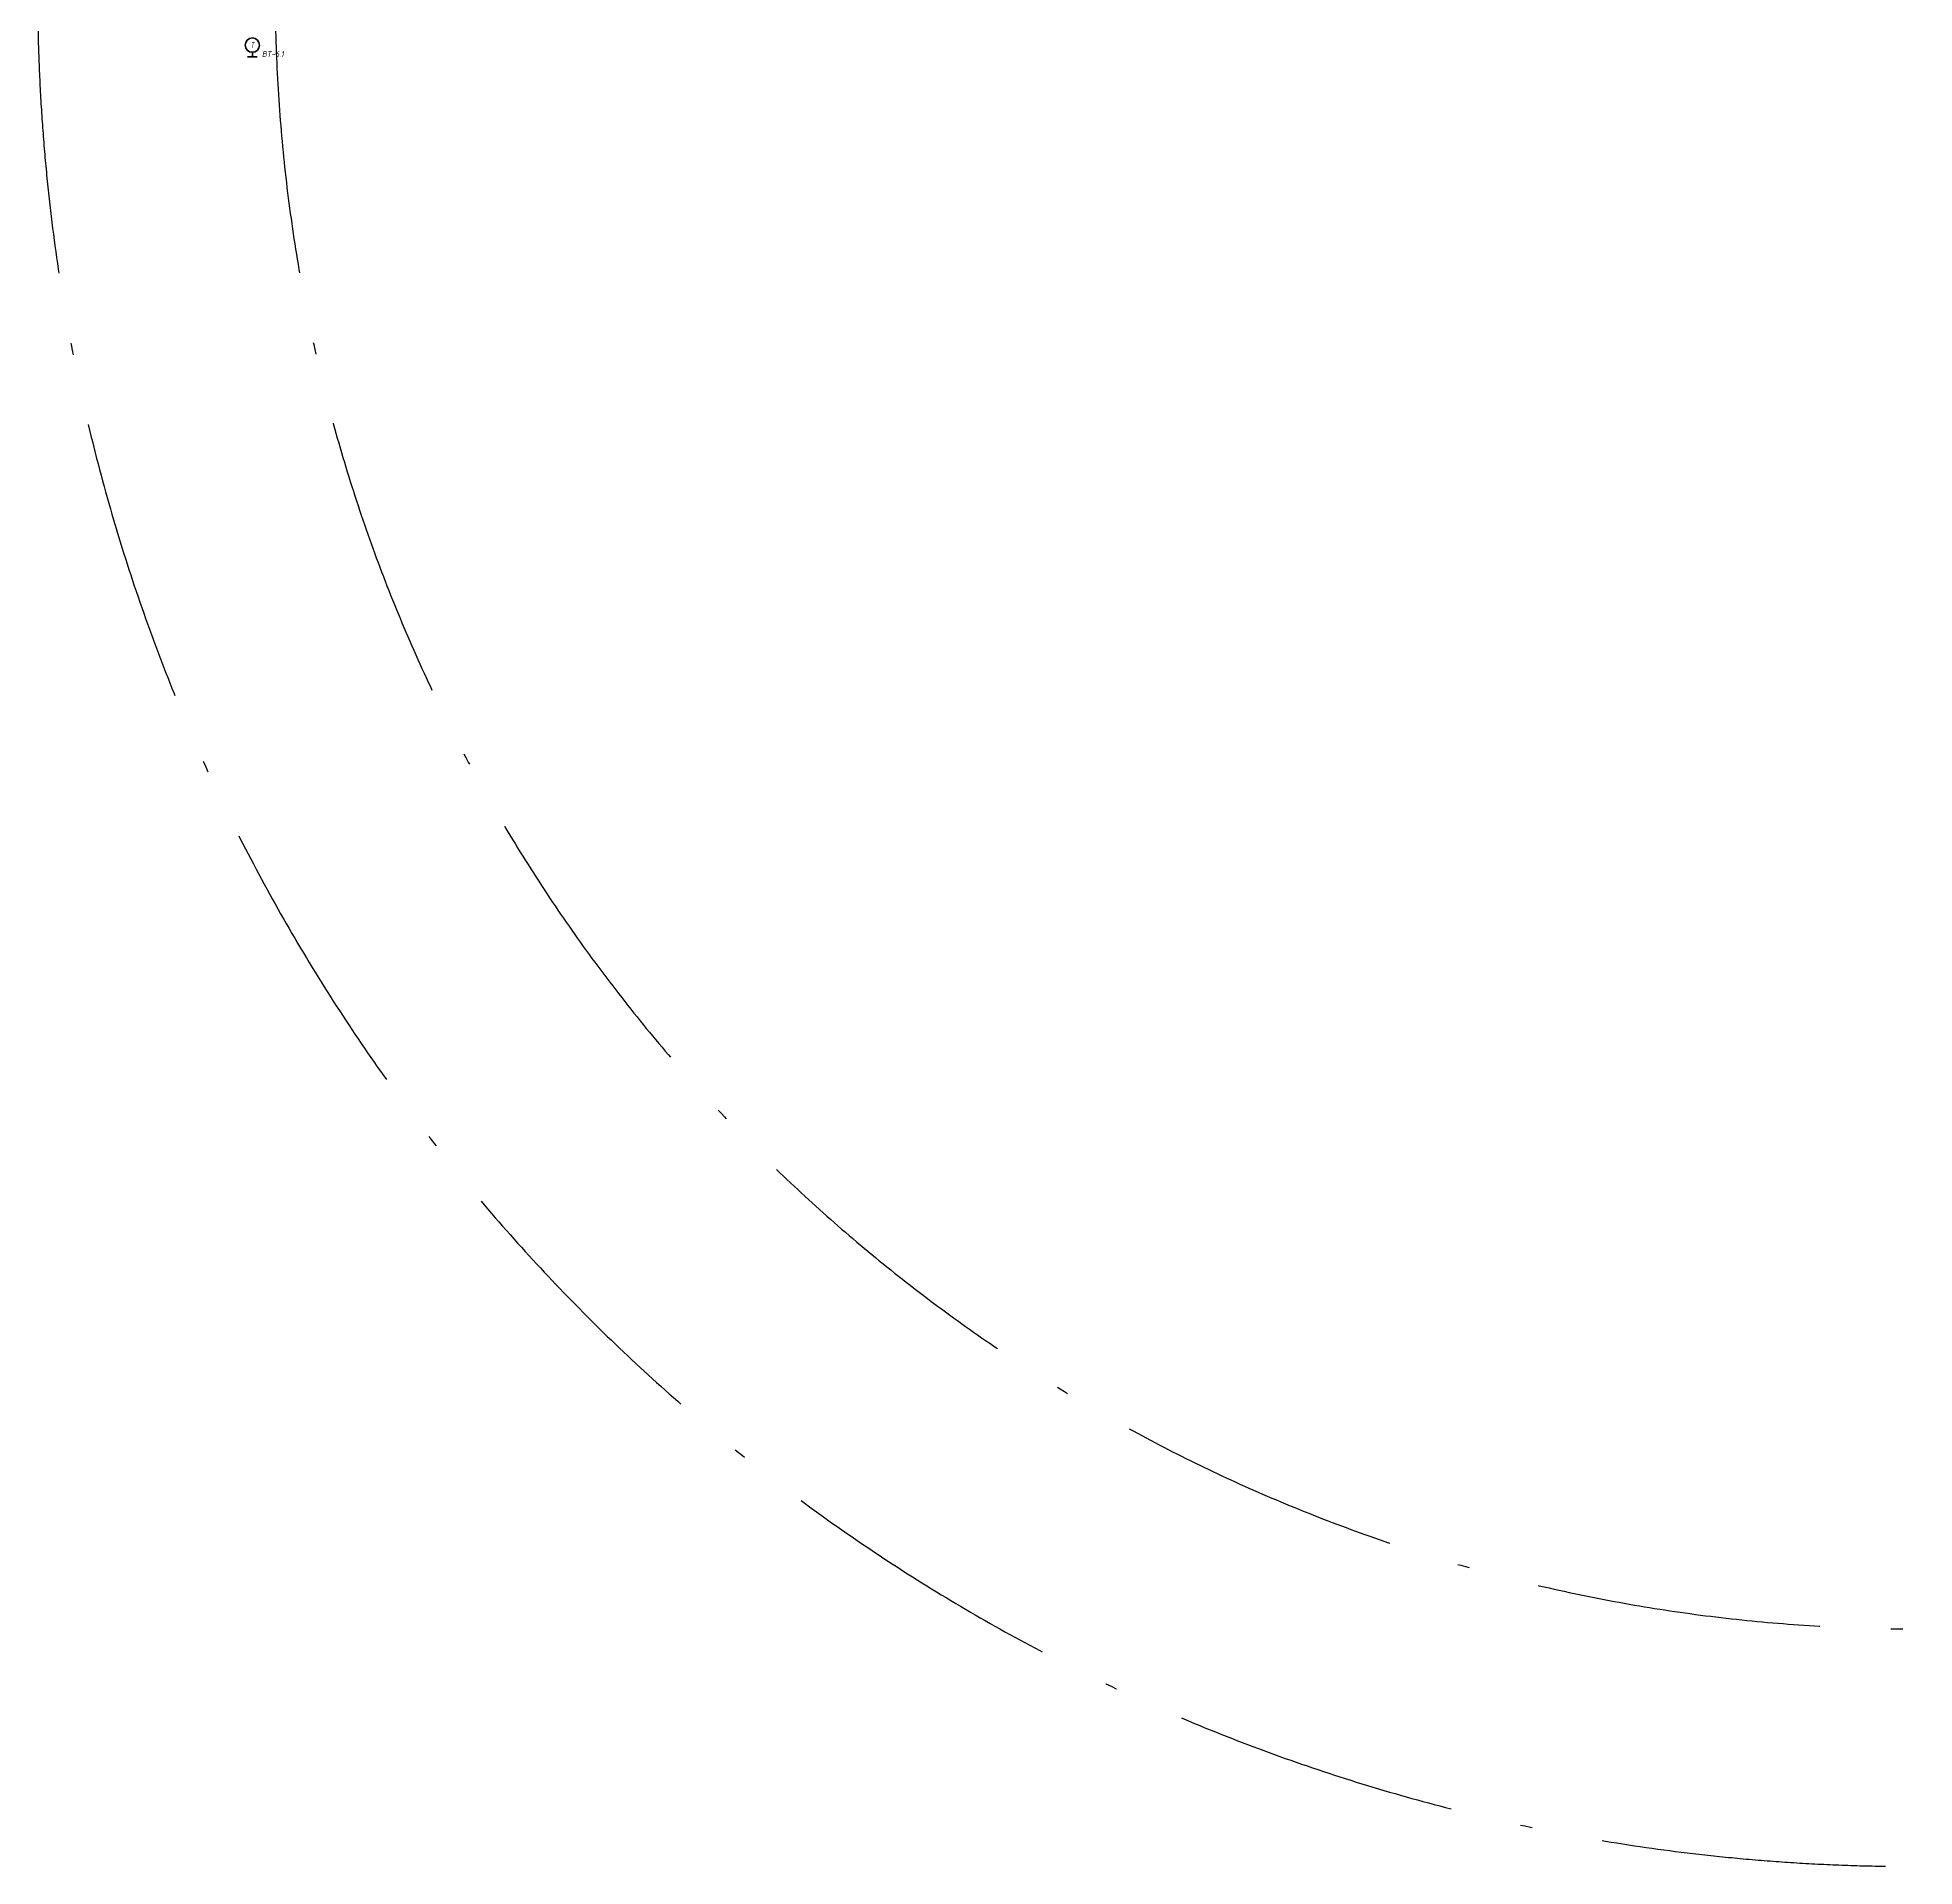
# Model space of a CAD drawing. Header units: millimetres. Extents: x -11832 to 36107, y -44400 to 39810.
# Drawn here: x -7912 to -6, y -17880 to -10177 of the extents above; entities that cross this region are included whole.
import ezdxf
from ezdxf.enums import TextEntityAlignment as Align

# ---------------------------------------------------------------- set-up
doc = ezdxf.new("R2010")
doc.units = ezdxf.units.MM
doc.linetypes.add('ACAD_ISO10W100', pattern=[18.5, 12, -3, 0.5, -3])
doc.layers.add('02 ЭОМ и СС', color=7, linetype='Continuous')
doc.layers.add('100 noprint', color=1, linetype='Continuous', plot=False)
doc.styles.add('ГОСТ-ISOCPEUR', font='isocpeui.ttf', dxfattribs={"width": 0.8})

# ---------------------------------------------------------------- blocks, each defined once
blk = doc.blocks.new('датчик температуры')
at = {"color": 0, "lineweight": -2}
for p, q in [((-2, 0), (2, 0)), ((0, 2), (0, 0))]:
    blk.add_line(p, q, dxfattribs=at)
blk.add_circle((0, 5), 3, dxfattribs=at)
at = {"color": 0, "lineweight": -2, "style": 'ГОСТ-ISOCPEUR', "width": 0.6}
blk.add_text('T', height=2.5, rotation=360, dxfattribs=at).set_placement((-0.01, 5), align=Align.MIDDLE_CENTER)

msp = doc.modelspace()

# ---------------------------------------------------------------- linework, layer by layer
at = {"layer": '100 noprint', "color": 1, "linetype": 'ACAD_ISO10W100', "lineweight": -2, "ltscale": 100}
for points in [[(7901.2, 7590.1), (7901.2, -9973.3, -1), (-7912.2, -9973.3)], [(6900.4, 7590.1), (6900.4, -9973.3, -1), (-6911.5, -9973.3)]]:
    msp.add_lwpolyline(points, format="xyb", dxfattribs=at)

# ---------------------------------------------------------------- block references
at = {"layer": '02 ЭОМ и СС', "lineweight": 40, "xscale": 10, "yscale": 10, "zscale": 10}
msp.add_blockref('датчик температуры', (-7007.3, -10258.8), dxfattribs=at)

# ---------------------------------------------------------------- texts
at = {"layer": '02 ЭОМ и СС', "linetype": 'Continuous', "style": 'ГОСТ-ISOCPEUR', "width": 0.8}
msp.add_text('BT-6.1', height=25, dxfattribs=at).set_placement((-6967.3, -10258.8))

doc.saveas('drawing.dxf')
